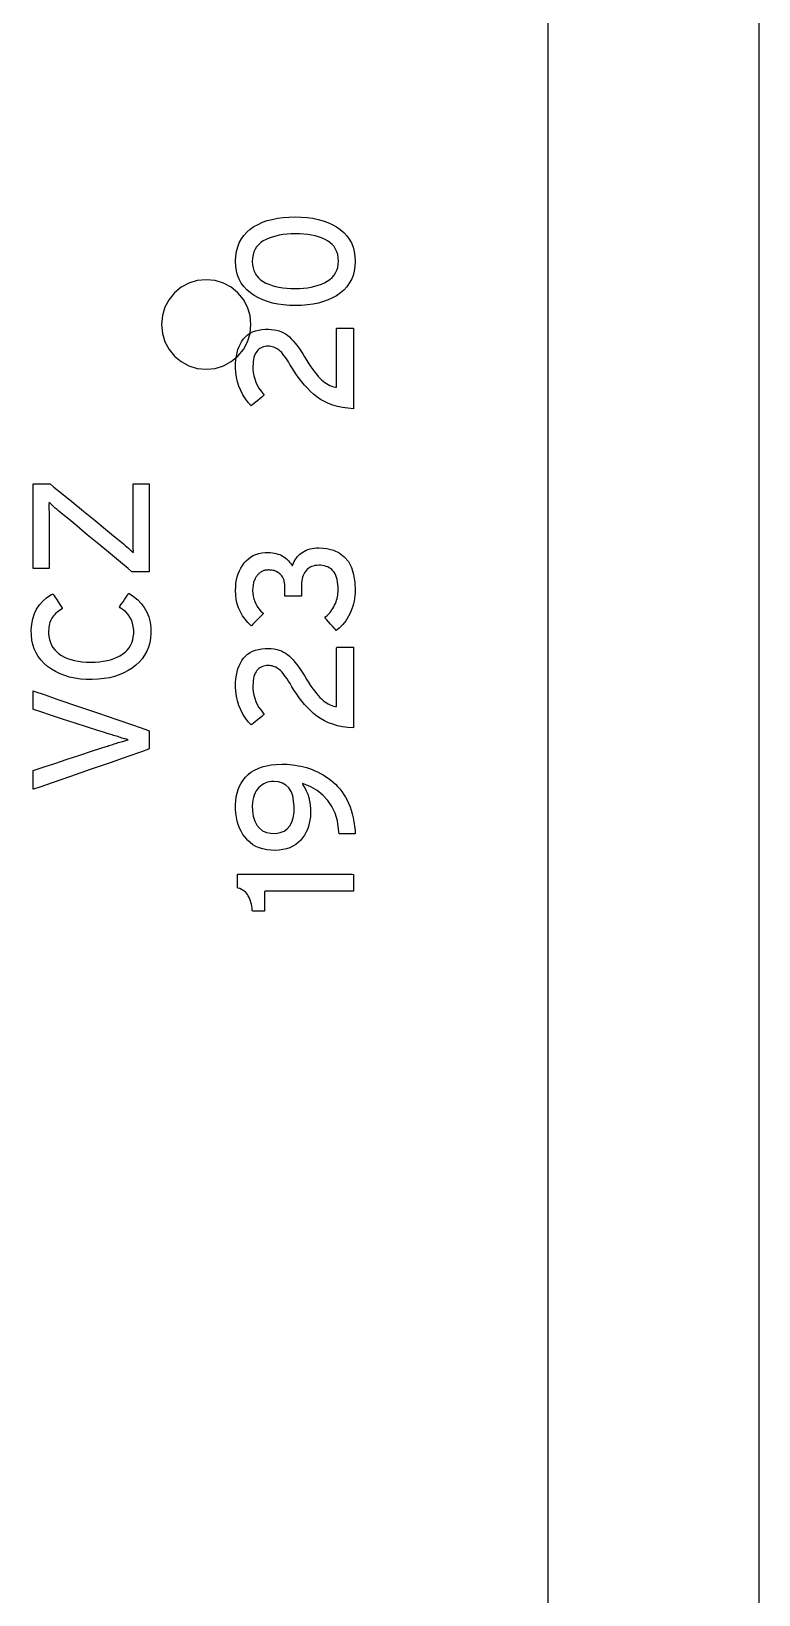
# Model space of a CAD drawing. Extents: x 1 to 47.7, y 0.2 to 33.3.
# Drawn here: x 36.128 to 36.737, y 11.747 to 13.056 of the extents above; entities that cross this region are included whole.
import ezdxf

# ---------------------------------------------------------------- set-up
doc = ezdxf.new("R2010")
doc.units = 0
doc.header["$MEASUREMENT"] = 0
for name, color, linetype in [('1_1__SCREW_TERMINAL_BLOCK_', 7, 'CONTINUOUS'), ('1_2__CONNECTORIZED_RELAY__', 7, 'CONTINUOUS'), ('4_0_____DWG', 7, 'CONTINUOUS')]:
    doc.layers.add(name, color=color, linetype=linetype)

msp = doc.modelspace()

# ---------------------------------------------------------------- linework, layer by layer
at = {"layer": '1_1__SCREW_TERMINAL_BLOCK_'}
for points in [[(36.3491, 12.9003), (36.3542, 12.9001), (36.3591, 12.8997), (36.3638, 12.8991), (36.3682, 12.8982), (36.3724, 12.897), (36.3764, 12.8956), (36.3801, 12.8939), (36.3836, 12.8919), (36.3868, 12.8897), (36.3897, 12.8873), (36.3922, 12.8845), (36.3943, 12.8816), (36.3961, 12.8784), (36.3975, 12.8749), (36.3985, 12.8712), (36.3991, 12.8672), (36.3994, 12.863), (36.3991, 12.8589), (36.3985, 12.8549), (36.3975, 12.8513), (36.3961, 12.8478), (36.3944, 12.8447), (36.3923, 12.8417), (36.3898, 12.839), (36.3869, 12.8366), (36.3838, 12.8343), (36.3803, 12.8324), (36.3767, 12.8307), (36.3727, 12.8293), (36.3686, 12.8281), (36.3641, 12.8272), (36.3595, 12.8265), (36.3545, 12.8262), (36.3494, 12.826), (36.3442, 12.8262), (36.3393, 12.8265), (36.3346, 12.8272), (36.3302, 12.8281), (36.326, 12.8293), (36.322, 12.8308), (36.3183, 12.8325), (36.3148, 12.8345), (36.3116, 12.8367), (36.3087, 12.8392), (36.3062, 12.8419), (36.304, 12.8449), (36.3023, 12.8481), (36.3009, 12.8515), (36.2999, 12.8552), (36.2993, 12.8591), (36.2991, 12.8633), (36.2994, 12.8675), (36.3, 12.8714), (36.301, 12.8751), (36.3023, 12.8786), (36.3041, 12.8818), (36.3062, 12.8847), (36.3086, 12.8874), (36.3115, 12.8899), (36.3146, 12.8921), (36.3181, 12.894), (36.3218, 12.8957), (36.3257, 12.8971), (36.3299, 12.8982), (36.3343, 12.8991), (36.339, 12.8998), (36.3439, 12.9001)], [(36.3494, 12.886), (36.3457, 12.886), (36.3423, 12.8857), (36.339, 12.8854), (36.3358, 12.8849), (36.3328, 12.8842), (36.3299, 12.8834), (36.3272, 12.8825), (36.3247, 12.8814), (36.3223, 12.8801), (36.3202, 12.8787), (36.3184, 12.877), (36.3168, 12.8752), (36.3156, 12.8731), (36.3146, 12.8709), (36.3138, 12.8684), (36.3134, 12.8658), (36.3132, 12.863), (36.3134, 12.8602), (36.3138, 12.8577), (36.3145, 12.8553), (36.3155, 12.8531), (36.3168, 12.8511), (36.3183, 12.8492), (36.3201, 12.8476), (36.3222, 12.8462), (36.3245, 12.8449), (36.327, 12.8438), (36.3297, 12.8428), (36.3325, 12.842), (36.3355, 12.8413), (36.3387, 12.8408), (36.342, 12.8405), (36.3455, 12.8403), (36.3491, 12.8403), (36.3527, 12.8403), (36.3561, 12.8406), (36.3594, 12.8409), (36.3626, 12.8415), (36.3655, 12.8422), (36.3684, 12.843), (36.371, 12.844), (36.3735, 12.8451), (36.3759, 12.8464), (36.3781, 12.8479), (36.38, 12.8495), (36.3816, 12.8514), (36.3829, 12.8534), (36.3839, 12.8556), (36.3847, 12.858), (36.3851, 12.8605), (36.3853, 12.8633), (36.3851, 12.8661), (36.3847, 12.8687), (36.3839, 12.8711), (36.3829, 12.8733), (36.3816, 12.8754), (36.38, 12.8772), (36.3782, 12.8788), (36.376, 12.8803), (36.3737, 12.8815), (36.3712, 12.8826), (36.3686, 12.8835), (36.3658, 12.8843), (36.3628, 12.8849), (36.3597, 12.8854), (36.3564, 12.8858), (36.353, 12.886)], [(36.3979, 12.7397), (36.3932, 12.7401), (36.3888, 12.7407), (36.3846, 12.7416), (36.3806, 12.7427), (36.3769, 12.7441), (36.3735, 12.7456), (36.3702, 12.7474), (36.3672, 12.7495), (36.3645, 12.7518), (36.3619, 12.7542), (36.3594, 12.7568), (36.357, 12.7594), (36.3547, 12.7621), (36.3525, 12.765), (36.3503, 12.7679), (36.3483, 12.771), (36.3464, 12.7741), (36.3447, 12.7768), (36.3435, 12.7789), (36.3423, 12.7807), (36.3411, 12.7825), (36.3399, 12.784), (36.3388, 12.7854), (36.3378, 12.7866), (36.3368, 12.7877), (36.3358, 12.7886), (36.3348, 12.7893), (36.3339, 12.7899), (36.3329, 12.7904), (36.3318, 12.7909), (36.3308, 12.7912), (36.3298, 12.7915), (36.3287, 12.7917), (36.3276, 12.7919), (36.3265, 12.7919), (36.3252, 12.7919), (36.3239, 12.7917), (36.3227, 12.7915), (36.3216, 12.7911), (36.3205, 12.7906), (36.3196, 12.7901), (36.3186, 12.7894), (36.3178, 12.7886), (36.317, 12.7877), (36.3163, 12.7867), (36.3156, 12.7855), (36.3151, 12.7841), (36.3146, 12.7826), (36.3142, 12.781), (36.3139, 12.7792), (36.3138, 12.7773), (36.3136, 12.7753), (36.3137, 12.7729), (36.3139, 12.77), (36.3144, 12.7673), (36.3152, 12.7646), (36.3161, 12.7619), (36.3173, 12.7594), (36.3188, 12.7569), (36.3205, 12.7545), (36.3224, 12.7521), (36.3232, 12.751), (36.3224, 12.7504), (36.3211, 12.7493), (36.3194, 12.7479), (36.3175, 12.7464), (36.3156, 12.7449), (36.314, 12.7436), (36.3129, 12.7426), (36.3123, 12.7421), (36.3101, 12.7446), (36.3076, 12.7479), (36.3054, 12.7513), (36.3035, 12.7548), (36.302, 12.7585), (36.3008, 12.7622), (36.2999, 12.7661), (36.2993, 12.7701), (36.2991, 12.7743), (36.2992, 12.7776), (36.2994, 12.7808), (36.2999, 12.7837), (36.3004, 12.7865), (36.3012, 12.7892), (36.3021, 12.7917), (36.3032, 12.794), (36.3044, 12.7961), (36.3058, 12.7981), (36.3075, 12.7999), (36.3093, 12.8014), (36.3113, 12.8028), (36.3135, 12.8039), (36.3158, 12.8048), (36.3184, 12.8055), (36.3211, 12.806), (36.324, 12.8062), (36.3267, 12.8063), (36.3291, 12.8061), (36.3314, 12.8058), (36.3335, 12.8054), (36.3356, 12.8049), (36.3375, 12.8041), (36.3393, 12.8033), (36.341, 12.8023), (36.3427, 12.8012), (36.3442, 12.7998), (36.3457, 12.7983), (36.3473, 12.7966), (36.3489, 12.7948), (36.3504, 12.7928), (36.3521, 12.7906), (36.3537, 12.7882), (36.3554, 12.7857), (36.357, 12.783), (36.3588, 12.7801), (36.3605, 12.7773), (36.3622, 12.7748), (36.3638, 12.7725), (36.3654, 12.7704), (36.3669, 12.7685), (36.3684, 12.7667), (36.3698, 12.7652), (36.3711, 12.7639), (36.3725, 12.7628), (36.3739, 12.7617), (36.3753, 12.7608), (36.3768, 12.7599), (36.3782, 12.7592), (36.3797, 12.7585), (36.3812, 12.758), (36.3827, 12.7576), (36.3837, 12.7576), (36.3837, 12.7605), (36.3837, 12.7661), (36.3837, 12.7735), (36.3837, 12.7818), (36.3837, 12.7902), (36.3837, 12.7978), (36.3837, 12.8036), (36.3837, 12.8069), (36.3839, 12.8072), (36.3849, 12.8072), (36.3866, 12.8072), (36.3888, 12.8072), (36.3912, 12.8072), (36.3935, 12.8072), (36.3956, 12.8072), (36.3971, 12.8072), (36.3978, 12.8072), (36.3979, 12.8057), (36.3979, 12.8), (36.3979, 12.7912), (36.3979, 12.7805), (36.3979, 12.769), (36.3979, 12.758), (36.3979, 12.7486), (36.3979, 12.7421)], [(36.3379, 12.4421), (36.3401, 12.4421), (36.3423, 12.442), (36.3446, 12.4418), (36.3469, 12.4416), (36.3492, 12.4412), (36.3515, 12.4408), (36.3539, 12.4404), (36.3562, 12.4398), (36.3586, 12.4392), (36.361, 12.4385), (36.3633, 12.4376), (36.3656, 12.4366), (36.3679, 12.4356), (36.3702, 12.4344), (36.3724, 12.4331), (36.3746, 12.4318), (36.3768, 12.4303), (36.3789, 12.4288), (36.3809, 12.4271), (36.3828, 12.4253), (36.3846, 12.4234), (36.3864, 12.4214), (36.388, 12.4193), (36.3896, 12.417), (36.3911, 12.4146), (36.3925, 12.4121), (36.3938, 12.4094), (36.395, 12.4065), (36.396, 12.4036), (36.3969, 12.4005), (36.3977, 12.3972), (36.3983, 12.3938), (36.3988, 12.3903), (36.3992, 12.3867), (36.3994, 12.3837), (36.3987, 12.3837), (36.3972, 12.3837), (36.3951, 12.3837), (36.3928, 12.3837), (36.3905, 12.3837), (36.3884, 12.3837), (36.3867, 12.3837), (36.3858, 12.3837), (36.3854, 12.3877), (36.3844, 12.3947), (36.3825, 12.401), (36.3799, 12.4067), (36.3765, 12.4118), (36.3723, 12.4162), (36.3674, 12.4201), (36.3616, 12.4233), (36.3552, 12.4259), (36.3556, 12.4245), (36.3571, 12.4222), (36.3584, 12.4197), (36.3596, 12.4171), (36.3604, 12.4142), (36.3611, 12.4112), (36.3616, 12.408), (36.3619, 12.4045), (36.3619, 12.401), (36.3618, 12.3981), (36.3614, 12.3953), (36.3609, 12.3926), (36.3602, 12.3899), (36.3593, 12.3874), (36.3581, 12.385), (36.3568, 12.3827), (36.3553, 12.3805), (36.3536, 12.3783), (36.3516, 12.3764), (36.3495, 12.3748), (36.3471, 12.3734), (36.3446, 12.3722), (36.3418, 12.3713), (36.3388, 12.3706), (36.3357, 12.3701), (36.3323, 12.3699), (36.3287, 12.37), (36.3253, 12.3704), (36.322, 12.3711), (36.319, 12.372), (36.3162, 12.3732), (36.3137, 12.3747), (36.3113, 12.3765), (36.3091, 12.3785), (36.3072, 12.3809), (36.3054, 12.3833), (36.3039, 12.3859), (36.3025, 12.3886), (36.3014, 12.3915), (36.3005, 12.3945), (36.2999, 12.3977), (36.2994, 12.401), (36.2992, 12.4045), (36.2991, 12.4081), (36.2993, 12.4115), (36.2998, 12.4147), (36.3005, 12.4179), (36.3014, 12.4208), (36.3026, 12.4236), (36.304, 12.4263), (36.3056, 12.4288), (36.3075, 12.4312), (36.3097, 12.4334), (36.3121, 12.4354), (36.3149, 12.4371), (36.318, 12.4386), (36.3214, 12.4398), (36.325, 12.4408), (36.329, 12.4415), (36.3333, 12.4419)], [(36.3311, 12.4277), (36.3293, 12.4277), (36.3276, 12.4274), (36.3259, 12.427), (36.3244, 12.4265), (36.3229, 12.4257), (36.3214, 12.4249), (36.3201, 12.4238), (36.3188, 12.4226), (36.3176, 12.4213), (36.3165, 12.4197), (36.3156, 12.4181), (36.3148, 12.4162), (36.3142, 12.4142), (36.3137, 12.4121), (36.3134, 12.4097), (36.3132, 12.4072), (36.3134, 12.4031), (36.314, 12.3985), (36.3152, 12.3945), (36.3169, 12.3911), (36.3191, 12.3885), (36.3218, 12.3864), (36.325, 12.385), (36.3287, 12.3843), (36.3328, 12.3842), (36.3365, 12.3848), (36.3398, 12.3861), (36.3425, 12.3879), (36.3446, 12.3904), (36.3463, 12.3935), (36.3474, 12.3973), (36.3481, 12.4016), (36.3482, 12.4066), (36.3478, 12.4115), (36.347, 12.4157), (36.3456, 12.4193), (36.3437, 12.4223), (36.3413, 12.4246), (36.3384, 12.4263), (36.335, 12.4273)], [(36.3979, 12.3358), (36.395, 12.3358), (36.3874, 12.3358), (36.3766, 12.3358), (36.3639, 12.3358), (36.3508, 12.3358), (36.3389, 12.3358), (36.3295, 12.3358), (36.3241, 12.3358), (36.3233, 12.3356), (36.3233, 12.3344), (36.3233, 12.3323), (36.3233, 12.3296), (36.3233, 12.3267), (36.3233, 12.3239), (36.3233, 12.3214), (36.3233, 12.3197), (36.3233, 12.3191), (36.3229, 12.3191), (36.3219, 12.3191), (36.3205, 12.3191), (36.3187, 12.3191), (36.317, 12.3191), (36.3154, 12.3191), (36.3141, 12.3191), (36.3134, 12.3191), (36.3132, 12.32), (36.313, 12.3216), (36.3128, 12.3233), (36.3124, 12.3249), (36.312, 12.3264), (36.3116, 12.3278), (36.3111, 12.3292), (36.3105, 12.3306), (36.3098, 12.3318), (36.3091, 12.333), (36.3083, 12.3341), (36.3074, 12.3351), (36.3064, 12.3359), (36.3053, 12.3367), (36.3041, 12.3373), (36.3028, 12.3379), (36.3014, 12.3383), (36.3007, 12.3386), (36.3007, 12.3394), (36.3007, 12.3409), (36.3007, 12.3427), (36.3007, 12.3447), (36.3007, 12.3466), (36.3007, 12.3483), (36.3007, 12.3495), (36.3007, 12.3499), (36.3044, 12.3499), (36.3143, 12.3499), (36.3284, 12.3499), (36.345, 12.3499), (36.362, 12.3499), (36.3776, 12.3499), (36.3898, 12.3499), (36.3969, 12.3499), (36.3979, 12.3498), (36.3979, 12.3487), (36.3979, 12.347), (36.3979, 12.3447), (36.3979, 12.3422), (36.3979, 12.3398), (36.3979, 12.3378), (36.3979, 12.3363)]]:
    msp.add_lwpolyline(points, close=True, dxfattribs=at)
at = {"layer": '1_2__CONNECTORIZED_RELAY__'}
for points in [[(36.2746, 12.7727), (36.2822, 12.7734), (36.2892, 12.7756), (36.2956, 12.7791), (36.3011, 12.7837), (36.3057, 12.7892), (36.3092, 12.7956), (36.3114, 12.8026), (36.3121, 12.8102), (36.3114, 12.8177), (36.3092, 12.8248), (36.3057, 12.8311), (36.3011, 12.8367), (36.2956, 12.8413), (36.2892, 12.8447), (36.2822, 12.8469), (36.2746, 12.8477), (36.2671, 12.8469), (36.26, 12.8447), (36.2537, 12.8413), (36.2481, 12.8367), (36.2435, 12.8311), (36.2401, 12.8248), (36.2379, 12.8177), (36.2371, 12.8102), (36.2379, 12.8026), (36.2401, 12.7956), (36.2435, 12.7892), (36.2481, 12.7837), (36.2537, 12.7791), (36.26, 12.7756), (36.2671, 12.7734)], [(36.2269, 12.603), (36.2264, 12.603), (36.225, 12.603), (36.223, 12.603), (36.2207, 12.603), (36.2183, 12.603), (36.216, 12.603), (36.2142, 12.603), (36.213, 12.603), (36.2125, 12.6032), (36.2093, 12.6058), (36.203, 12.6111), (36.1944, 12.6182), (36.1847, 12.6262), (36.175, 12.6342), (36.1662, 12.6415), (36.1595, 12.6471), (36.1558, 12.6502), (36.1544, 12.6513), (36.1528, 12.6526), (36.1513, 12.6539), (36.1498, 12.6552), (36.1483, 12.6565), (36.1469, 12.6578), (36.1456, 12.659), (36.1443, 12.6602), (36.1431, 12.6613), (36.1429, 12.6598), (36.143, 12.6578), (36.143, 12.6557), (36.1431, 12.6535), (36.1431, 12.6512), (36.1431, 12.6489), (36.1431, 12.6465), (36.1431, 12.6441), (36.1431, 12.6419), (36.1431, 12.6402), (36.1431, 12.6364), (36.1431, 12.6312), (36.1431, 12.6252), (36.1431, 12.619), (36.1431, 12.6134), (36.1431, 12.6089), (36.1431, 12.6063), (36.1431, 12.6058), (36.1422, 12.6058), (36.1406, 12.6058), (36.1385, 12.6058), (36.1363, 12.6058), (36.134, 12.6058), (36.132, 12.6058), (36.1305, 12.6058), (36.1298, 12.6058), (36.1297, 12.6072), (36.1297, 12.613), (36.1297, 12.6222), (36.1297, 12.6335), (36.1297, 12.6457), (36.1297, 12.6574), (36.1297, 12.6674), (36.1297, 12.6743), (36.1297, 12.6769), (36.1302, 12.6769), (36.1316, 12.6769), (36.1336, 12.6769), (36.1359, 12.6769), (36.1383, 12.6769), (36.1406, 12.6769), (36.1424, 12.6769), (36.1436, 12.6769), (36.144, 12.6767), (36.1472, 12.6741), (36.1536, 12.6689), (36.1622, 12.6619), (36.1718, 12.654), (36.1816, 12.646), (36.1904, 12.6389), (36.1971, 12.6333), (36.2009, 12.6303), (36.2022, 12.6292), (36.2038, 12.6279), (36.2054, 12.6266), (36.2069, 12.6253), (36.2083, 12.624), (36.2097, 12.6228), (36.2111, 12.6216), (36.2123, 12.6203), (36.2136, 12.6191), (36.2137, 12.6207), (36.2136, 12.6227), (36.2136, 12.6248), (36.2136, 12.627), (36.2135, 12.6292), (36.2135, 12.6316), (36.2135, 12.634), (36.2135, 12.6364), (36.2135, 12.6386), (36.2135, 12.6404), (36.2135, 12.6444), (36.2135, 12.6499), (36.2135, 12.6563), (36.2135, 12.6629), (36.2135, 12.6689), (36.2135, 12.6736), (36.2135, 12.6764), (36.2136, 12.6769), (36.2144, 12.6769), (36.216, 12.6769), (36.2181, 12.6769), (36.2204, 12.6769), (36.2226, 12.6769), (36.2246, 12.6769), (36.2261, 12.6769), (36.2269, 12.6769), (36.2269, 12.6755), (36.2269, 12.6694), (36.2269, 12.6599), (36.2269, 12.6481), (36.2269, 12.6354), (36.2269, 12.6233), (36.2269, 12.6129), (36.2269, 12.6057)], [(36.369, 12.6232), (36.3755, 12.6227), (36.3811, 12.6212), (36.386, 12.6189), (36.3902, 12.6158), (36.3936, 12.6117), (36.3962, 12.6068), (36.398, 12.601), (36.3991, 12.5943), (36.3994, 12.5876), (36.3993, 12.5853), (36.3991, 12.5831), (36.3988, 12.5808), (36.3984, 12.5786), (36.3979, 12.5764), (36.3973, 12.5743), (36.3966, 12.5722), (36.3958, 12.57), (36.3948, 12.568), (36.3938, 12.5659), (36.3927, 12.564), (36.3915, 12.5622), (36.3902, 12.5605), (36.3889, 12.5589), (36.3874, 12.5574), (36.3859, 12.556), (36.3843, 12.5547), (36.3833, 12.5541), (36.3827, 12.5548), (36.3816, 12.556), (36.3802, 12.5576), (36.3786, 12.5594), (36.3771, 12.5612), (36.3756, 12.5628), (36.3746, 12.5641), (36.374, 12.5647), (36.3746, 12.5654), (36.3758, 12.5665), (36.3769, 12.5676), (36.378, 12.5688), (36.3789, 12.57), (36.3798, 12.5712), (36.3807, 12.5724), (36.3814, 12.5737), (36.3821, 12.5751), (36.3827, 12.5765), (36.3833, 12.5779), (36.3837, 12.5793), (36.3841, 12.5807), (36.3845, 12.5821), (36.3847, 12.5835), (36.3849, 12.5849), (36.385, 12.5863), (36.3851, 12.5878), (36.385, 12.5901), (36.3849, 12.5924), (36.3846, 12.5946), (36.3842, 12.5966), (36.3838, 12.5984), (36.3832, 12.6), (36.3825, 12.6015), (36.3817, 12.6028), (36.3807, 12.604), (36.3797, 12.605), (36.3787, 12.6058), (36.3775, 12.6066), (36.3763, 12.6072), (36.375, 12.6077), (36.3735, 12.6081), (36.372, 12.6084), (36.3704, 12.6086), (36.3688, 12.6086), (36.3671, 12.6085), (36.3656, 12.6083), (36.3642, 12.6079), (36.3628, 12.6075), (36.3616, 12.6069), (36.3604, 12.6063), (36.3594, 12.6055), (36.3585, 12.6046), (36.3576, 12.6035), (36.3569, 12.6024), (36.3563, 12.6012), (36.3558, 12.6), (36.3553, 12.5986), (36.355, 12.5972), (36.3547, 12.5957), (36.3545, 12.5941), (36.3544, 12.5925), (36.3544, 12.5914), (36.3544, 12.5909), (36.3544, 12.5899), (36.3544, 12.5886), (36.3544, 12.5871), (36.3544, 12.5856), (36.3544, 12.5843), (36.3544, 12.5833), (36.3544, 12.5827), (36.3542, 12.5827), (36.3532, 12.5827), (36.3515, 12.5827), (36.3494, 12.5827), (36.347, 12.5827), (36.3447, 12.5827), (36.3426, 12.5827), (36.3411, 12.5827), (36.3403, 12.5827), (36.3403, 12.5828), (36.3403, 12.5835), (36.3403, 12.5846), (36.3403, 12.586), (36.3403, 12.5874), (36.3403, 12.5889), (36.3403, 12.5901), (36.3403, 12.591), (36.3403, 12.5914), (36.3403, 12.5926), (36.3401, 12.594), (36.3399, 12.5954), (36.3395, 12.5966), (36.3391, 12.5977), (36.3386, 12.5988), (36.3379, 12.5998), (36.3371, 12.6007), (36.3363, 12.6015), (36.3354, 12.6021), (36.3345, 12.6027), (36.3335, 12.6033), (36.3325, 12.6037), (36.3314, 12.6041), (36.3303, 12.6043), (36.3292, 12.6045), (36.328, 12.6046), (36.3269, 12.6047), (36.3264, 12.6047), (36.3259, 12.6046), (36.3254, 12.6046), (36.3249, 12.6045), (36.3244, 12.6044), (36.3239, 12.6044), (36.3234, 12.6042), (36.3228, 12.6041), (36.3223, 12.604), (36.3218, 12.6037), (36.3212, 12.6035), (36.3207, 12.6032), (36.3202, 12.6029), (36.3198, 12.6025), (36.3193, 12.6021), (36.3188, 12.6017), (36.3184, 12.6013), (36.3179, 12.6009), (36.3175, 12.6004), (36.317, 12.5998), (36.3166, 12.5993), (36.3162, 12.5987), (36.3159, 12.5981), (36.3155, 12.5974), (36.3152, 12.5967), (36.3149, 12.596), (36.3146, 12.5952), (36.3143, 12.5944), (36.3141, 12.5935), (36.314, 12.5926), (36.3138, 12.5916), (36.3137, 12.5906), (36.3136, 12.5895), (36.3135, 12.5884), (36.3135, 12.5873), (36.3136, 12.5852), (36.3139, 12.5828), (36.3144, 12.5805), (36.3152, 12.5783), (36.3161, 12.5762), (36.3173, 12.5742), (36.3188, 12.5722), (36.3204, 12.5703), (36.3223, 12.5686), (36.3223, 12.568), (36.3214, 12.5671), (36.3201, 12.5657), (36.3184, 12.5641), (36.3167, 12.5623), (36.315, 12.5606), (36.3136, 12.5592), (36.3127, 12.5582), (36.3123, 12.5578), (36.3095, 12.5606), (36.3071, 12.5634), (36.305, 12.5664), (36.3032, 12.5696), (36.3017, 12.5729), (36.3006, 12.5764), (36.2998, 12.58), (36.2993, 12.5838), (36.2991, 12.5876), (36.2993, 12.5906), (36.2995, 12.5935), (36.3, 12.5963), (36.3006, 12.599), (36.3014, 12.6015), (36.3024, 12.604), (36.3036, 12.6063), (36.3049, 12.6085), (36.3064, 12.6106), (36.308, 12.6124), (36.3099, 12.6141), (36.3118, 12.6155), (36.3139, 12.6167), (36.3162, 12.6177), (36.3186, 12.6184), (36.3212, 12.619), (36.3239, 12.6193), (36.3264, 12.6193), (36.3282, 12.6192), (36.33, 12.619), (36.3316, 12.6187), (36.3332, 12.6184), (36.3347, 12.618), (36.3361, 12.6175), (36.3374, 12.617), (36.3385, 12.6163), (36.3397, 12.6156), (36.3407, 12.6149), (36.3417, 12.614), (36.3427, 12.6132), (36.3436, 12.6123), (36.3444, 12.6113), (36.3452, 12.6103), (36.3459, 12.6093), (36.3466, 12.6082), (36.3471, 12.609), (36.3476, 12.6104), (36.3483, 12.6118), (36.349, 12.6132), (36.3498, 12.6144), (36.3507, 12.6156), (36.3518, 12.6167), (36.3529, 12.6178), (36.3541, 12.6188), (36.3554, 12.6197), (36.3568, 12.6205), (36.3583, 12.6212), (36.3598, 12.6218), (36.3615, 12.6223), (36.3632, 12.6227), (36.3651, 12.623), (36.367, 12.6231)], [(36.2099, 12.5852), (36.2138, 12.5826), (36.2173, 12.5798), (36.2203, 12.5766), (36.2228, 12.5732), (36.2249, 12.5694), (36.2265, 12.5654), (36.2276, 12.561), (36.2283, 12.5564), (36.2284, 12.5516), (36.2281, 12.5476), (36.2274, 12.5437), (36.2263, 12.5401), (36.2249, 12.5366), (36.2231, 12.5334), (36.221, 12.5304), (36.2186, 12.5276), (36.2157, 12.525), (36.2126, 12.5226), (36.2093, 12.5204), (36.2057, 12.5185), (36.2019, 12.5168), (36.1979, 12.5155), (36.1936, 12.5144), (36.1891, 12.5137), (36.1843, 12.5132), (36.1793, 12.5129), (36.1742, 12.513), (36.1694, 12.5134), (36.1647, 12.5141), (36.1603, 12.515), (36.1562, 12.5163), (36.1523, 12.5178), (36.1486, 12.5196), (36.1451, 12.5216), (36.1419, 12.524), (36.1389, 12.5265), (36.1364, 12.5292), (36.1341, 12.5322), (36.1323, 12.5353), (36.1307, 12.5386), (36.1296, 12.5422), (36.1287, 12.546), (36.1283, 12.55), (36.1282, 12.5545), (36.1286, 12.5594), (36.1295, 12.5639), (36.1309, 12.5681), (36.1327, 12.572), (36.135, 12.5755), (36.1378, 12.5786), (36.141, 12.5814), (36.1447, 12.5839), (36.1464, 12.5846), (36.147, 12.5837), (36.148, 12.5821), (36.1493, 12.5801), (36.1506, 12.578), (36.152, 12.5759), (36.1531, 12.5741), (36.154, 12.5728), (36.1543, 12.5723), (36.1532, 12.5716), (36.1519, 12.5707), (36.1508, 12.5699), (36.1497, 12.569), (36.1486, 12.5681), (36.1477, 12.5672), (36.1468, 12.5663), (36.1461, 12.5653), (36.1454, 12.5643), (36.1448, 12.5632), (36.1443, 12.562), (36.1438, 12.5608), (36.1434, 12.5595), (36.1431, 12.5582), (36.1429, 12.5567), (36.1428, 12.5553), (36.1427, 12.5537), (36.1427, 12.5516), (36.1429, 12.5489), (36.1434, 12.5464), (36.1442, 12.544), (36.1451, 12.5418), (36.1463, 12.5397), (36.1478, 12.5378), (36.1495, 12.5361), (36.1514, 12.5345), (36.1536, 12.533), (36.156, 12.5317), (36.1586, 12.5306), (36.1614, 12.5296), (36.1643, 12.5288), (36.1675, 12.5282), (36.1708, 12.5278), (36.1743, 12.5275), (36.178, 12.5274), (36.1817, 12.5275), (36.1852, 12.5277), (36.1885, 12.5282), (36.1917, 12.5288), (36.1946, 12.5295), (36.1974, 12.5305), (36.2, 12.5316), (36.2024, 12.5328), (36.2046, 12.5343), (36.2067, 12.5359), (36.2085, 12.5376), (36.21, 12.5395), (36.2113, 12.5415), (36.2123, 12.5437), (36.2131, 12.5461), (36.2136, 12.5486), (36.2139, 12.5512), (36.2139, 12.5542), (36.2136, 12.5573), (36.213, 12.5601), (36.212, 12.5628), (36.2108, 12.5652), (36.2092, 12.5675), (36.2073, 12.5695), (36.2051, 12.5714), (36.2025, 12.573), (36.202, 12.5737), (36.2026, 12.5746), (36.2037, 12.5762), (36.205, 12.578), (36.2063, 12.58), (36.2077, 12.582), (36.2088, 12.5836), (36.2096, 12.5847)], [(36.3979, 12.4724), (36.3932, 12.4728), (36.3888, 12.4735), (36.3846, 12.4743), (36.3807, 12.4755), (36.377, 12.4768), (36.3735, 12.4784), (36.3703, 12.4802), (36.3673, 12.4822), (36.3645, 12.4845), (36.3619, 12.487), (36.3594, 12.4895), (36.357, 12.4921), (36.3547, 12.4949), (36.3525, 12.4977), (36.3504, 12.5007), (36.3483, 12.5037), (36.3464, 12.5069), (36.3448, 12.5096), (36.3435, 12.5116), (36.3423, 12.5135), (36.3411, 12.5152), (36.34, 12.5167), (36.3389, 12.5181), (36.3378, 12.5193), (36.3368, 12.5204), (36.3358, 12.5213), (36.3349, 12.522), (36.3339, 12.5226), (36.3329, 12.5232), (36.3319, 12.5236), (36.3308, 12.524), (36.3298, 12.5243), (36.3287, 12.5245), (36.3276, 12.5246), (36.3265, 12.5246), (36.3252, 12.5246), (36.324, 12.5245), (36.3228, 12.5242), (36.3216, 12.5238), (36.3206, 12.5234), (36.3196, 12.5228), (36.3187, 12.5221), (36.3178, 12.5214), (36.317, 12.5205), (36.3163, 12.5194), (36.3156, 12.5182), (36.3151, 12.5169), (36.3146, 12.5154), (36.3143, 12.5138), (36.314, 12.512), (36.3138, 12.5101), (36.3137, 12.508), (36.3137, 12.5056), (36.3139, 12.5028), (36.3144, 12.5), (36.3152, 12.4973), (36.3162, 12.4947), (36.3174, 12.4921), (36.3188, 12.4896), (36.3205, 12.4872), (36.3224, 12.4849), (36.3232, 12.4838), (36.3224, 12.4831), (36.3211, 12.482), (36.3194, 12.4806), (36.3175, 12.4791), (36.3157, 12.4776), (36.3141, 12.4763), (36.3129, 12.4753), (36.3123, 12.4749), (36.3101, 12.4773), (36.3076, 12.4806), (36.3054, 12.484), (36.3035, 12.4876), (36.302, 12.4912), (36.3008, 12.495), (36.2999, 12.4989), (36.2994, 12.5029), (36.2991, 12.507), (36.2992, 12.5103), (36.2995, 12.5135), (36.2999, 12.5165), (36.3005, 12.5193), (36.3012, 12.5219), (36.3021, 12.5244), (36.3032, 12.5267), (36.3044, 12.5289), (36.3059, 12.5308), (36.3075, 12.5326), (36.3093, 12.5342), (36.3113, 12.5355), (36.3135, 12.5366), (36.3159, 12.5375), (36.3184, 12.5382), (36.3211, 12.5387), (36.324, 12.539), (36.3268, 12.539), (36.3291, 12.5389), (36.3314, 12.5386), (36.3336, 12.5382), (36.3356, 12.5376), (36.3375, 12.5369), (36.3394, 12.536), (36.3411, 12.535), (36.3427, 12.5339), (36.3442, 12.5326), (36.3457, 12.5311), (36.3473, 12.5294), (36.3489, 12.5275), (36.3505, 12.5255), (36.3521, 12.5233), (36.3537, 12.5209), (36.3554, 12.5184), (36.3571, 12.5157), (36.3588, 12.5128), (36.3606, 12.5101), (36.3622, 12.5075), (36.3639, 12.5052), (36.3654, 12.5031), (36.367, 12.5012), (36.3684, 12.4995), (36.3698, 12.498), (36.3712, 12.4967), (36.3725, 12.4955), (36.3739, 12.4944), (36.3754, 12.4935), (36.3768, 12.4927), (36.3783, 12.4919), (36.3797, 12.4913), (36.3812, 12.4908), (36.3828, 12.4903), (36.3838, 12.4903), (36.3838, 12.4932), (36.3838, 12.4988), (36.3838, 12.5062), (36.3838, 12.5146), (36.3838, 12.523), (36.3838, 12.5305), (36.3838, 12.5364), (36.3838, 12.5396), (36.3839, 12.54), (36.3849, 12.54), (36.3867, 12.54), (36.3888, 12.54), (36.3912, 12.54), (36.3936, 12.54), (36.3956, 12.54), (36.3971, 12.54), (36.3979, 12.54), (36.3979, 12.5385), (36.3979, 12.5328), (36.3979, 12.524), (36.3979, 12.5132), (36.3979, 12.5017), (36.3979, 12.4907), (36.3979, 12.4813), (36.3979, 12.4749)], [(36.2269, 12.4701), (36.2269, 12.4695), (36.2269, 12.468), (36.2269, 12.4658), (36.2269, 12.4633), (36.2269, 12.4606), (36.2269, 12.4582), (36.2269, 12.4562), (36.2269, 12.455), (36.2264, 12.4546), (36.2204, 12.4525), (36.209, 12.4485), (36.1942, 12.4433), (36.1775, 12.4376), (36.161, 12.4318), (36.1464, 12.4267), (36.1354, 12.4229), (36.13, 12.4211), (36.1297, 12.4213), (36.1297, 12.4226), (36.1297, 12.4247), (36.1297, 12.4273), (36.1297, 12.43), (36.1297, 12.4326), (36.1297, 12.4348), (36.1297, 12.4363), (36.1297, 12.4368), (36.1324, 12.4377), (36.1389, 12.4398), (36.1479, 12.4428), (36.1583, 12.4462), (36.1689, 12.4497), (36.1787, 12.4529), (36.1864, 12.4554), (36.191, 12.4569), (36.1922, 12.4573), (36.1932, 12.4576), (36.1943, 12.458), (36.1953, 12.4583), (36.1964, 12.4587), (36.1976, 12.4591), (36.1987, 12.4594), (36.1999, 12.4598), (36.201, 12.4602), (36.2022, 12.4606), (36.2034, 12.4609), (36.2045, 12.4612), (36.2055, 12.4615), (36.2064, 12.4617), (36.2073, 12.462), (36.2081, 12.4622), (36.2089, 12.4624), (36.2093, 12.4626), (36.2086, 12.4627), (36.2078, 12.4629), (36.207, 12.4632), (36.2061, 12.4634), (36.2051, 12.4637), (36.2041, 12.464), (36.203, 12.4644), (36.2018, 12.4648), (36.2006, 12.4652), (36.1994, 12.4655), (36.1982, 12.4659), (36.1971, 12.4662), (36.1959, 12.4666), (36.1948, 12.4669), (36.1937, 12.4672), (36.1927, 12.4675), (36.1916, 12.4679), (36.1896, 12.4685), (36.1838, 12.4704), (36.1752, 12.4732), (36.165, 12.4765), (36.1543, 12.4799), (36.1443, 12.4832), (36.1362, 12.4858), (36.131, 12.4875), (36.1297, 12.4879), (36.1297, 12.4888), (36.1297, 12.4906), (36.1297, 12.4929), (36.1297, 12.4956), (36.1297, 12.4982), (36.1297, 12.5006), (36.1297, 12.5024), (36.1297, 12.5034), (36.1312, 12.503), (36.1389, 12.5003), (36.1514, 12.4961), (36.1669, 12.4907), (36.1837, 12.485), (36.1999, 12.4794), (36.2137, 12.4747), (36.2233, 12.4714)]]:
    msp.add_lwpolyline(points, close=True, dxfattribs=at)
at = {"layer": '4_0_____DWG'}
for points in [[(36.7371, 14.94), (36.7371, 14.7603), (36.7371, 14.5786), (36.7371, 14.3951), (36.7371, 14.2098), (36.7371, 14.0228), (36.7371, 13.8343), (36.7371, 13.6443), (36.7371, 13.453), (36.7371, 13.2603), (36.7371, 13.0665), (36.7371, 12.8716), (36.7371, 12.6758), (36.7371, 12.479), (36.7371, 12.2815), (36.7371, 12.0833), (36.7371, 11.6853)], [(36.5605, 13.0936), (36.5605, 12.9643), (36.5605, 12.8323), (36.5605, 12.6977), (36.5605, 12.5606), (36.5605, 12.421), (36.5605, 12.2791), (36.5605, 12.1351), (36.5605, 11.9889), (36.5605, 11.8407), (36.5605, 11.6906)]]:
    msp.add_lwpolyline(points, dxfattribs=at)

doc.saveas('drawing.dxf')
